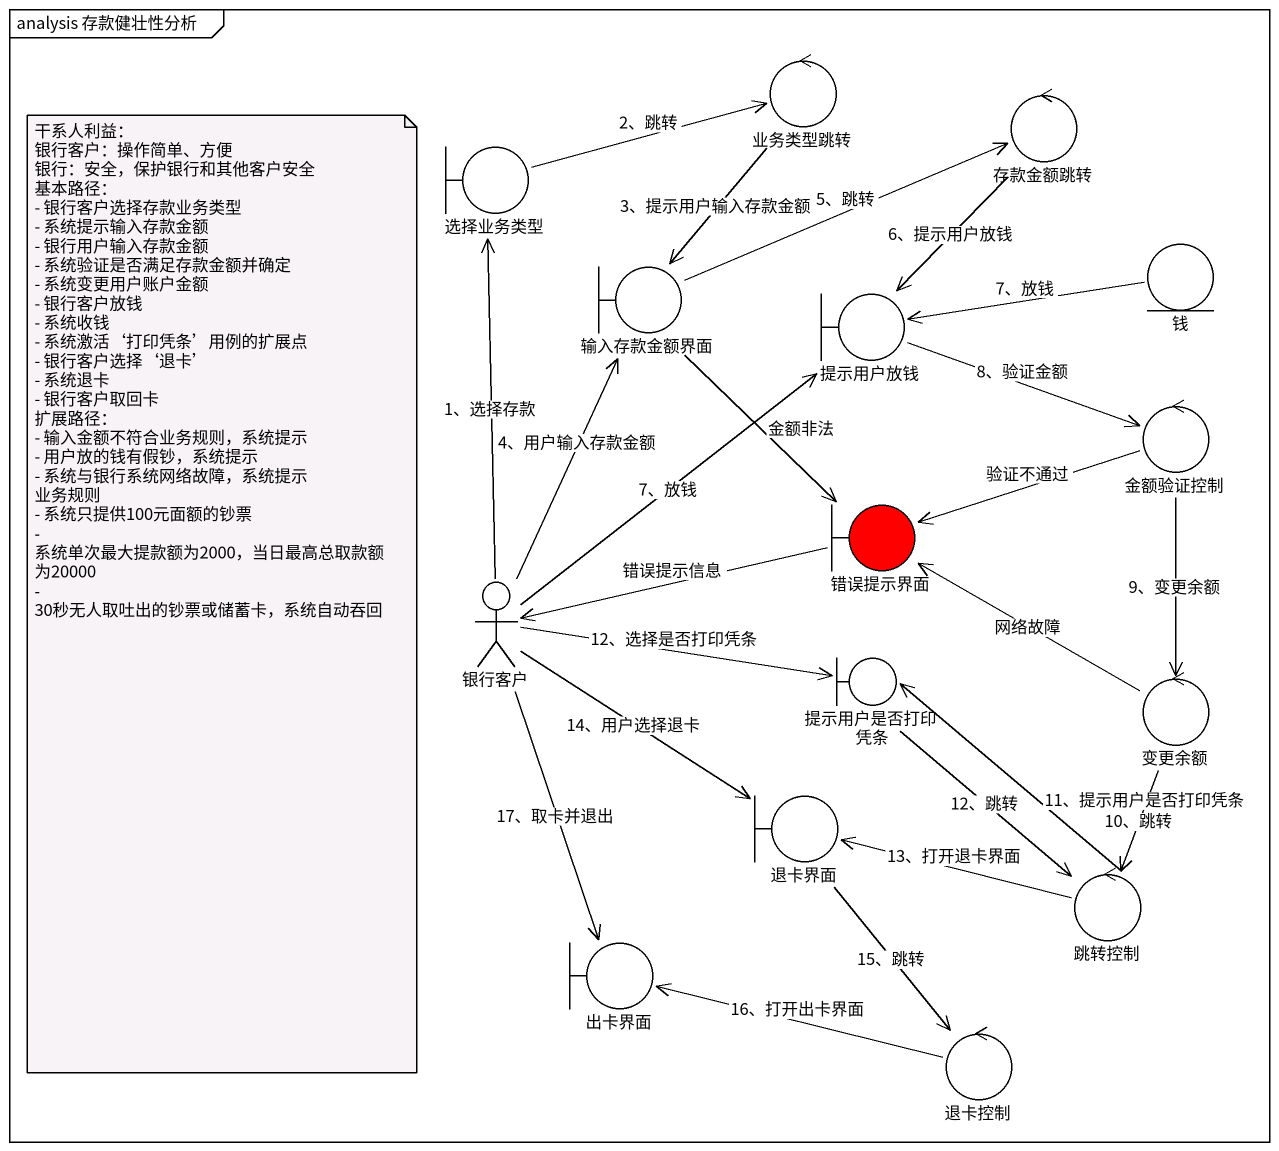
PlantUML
@startuml
mainframe analysis 存款健壮性分析
control 业务类型跳转
boundary 选择业务类型
control 存款金额跳转
boundary 输入存款金额界面
entity 钱
boundary 提示用户放钱
control 金额验证控制
boundary 错误提示界面 #FF0000
actor 银行客户
boundary 提示用户是否打印凭条
control 变更余额
boundary 退卡界面
control 跳转控制
boundary 出卡界面
control 退卡控制
业务类型跳转 --> 输入存款金额界面 : 3、提示用户输入存款金额
选择业务类型 -right-> 业务类型跳转 : 2、跳转
存款金额跳转 --> 提示用户放钱 : 6、提示用户放钱
输入存款金额界面 -right-> 存款金额跳转 : 5、跳转
输入存款金额界面 --> 错误提示界面 : 金额非法
钱 -left-> 提示用户放钱 : 7、放钱
提示用户放钱 -right-> 金额验证控制 : 8、验证金额
金额验证控制 -left-> 错误提示界面 : 验证不通过
金额验证控制 --> 变更余额 : 9、变更余额
银行客户 -up-> 选择业务类型 : 1、选择存款
银行客户 -up-> 输入存款金额界面 : 4、用户输入存款金额
银行客户 -up-> 提示用户放钱 : 7、放钱
银行客户 <-right- 错误提示界面 : 错误提示信息
银行客户 -right-> 提示用户是否打印凭条 : 12、选择是否打印凭条
银行客户 --> 退卡界面 : 14、用户选择退卡
银行客户 --> 出卡界面 : 17、取卡并退出
提示用户是否打印凭条 --> 跳转控制 : 12、跳转
变更余额 -left-> 错误提示界面 : 网络故障
变更余额 --> 跳转控制 : 10、跳转
退卡界面 --> 退卡控制 : 15、跳转
跳转控制 -up-> 提示用户是否打印凭条 : 11、提示用户是否打印凭条
跳转控制 -left-> 退卡界面 : 13、打开退卡界面
退卡控制 -left-> 出卡界面 : 16、打开出卡界面
note as N1
  干系人利益：
  银行客户：操作简单、方便
  银行：安全，保护银行和其他客户安全
  基本路径：
  - 银行客户选择存款业务类型
  - 系统提示输入存款金额
  - 银行用户输入存款金额
  - 系统验证是否满足存款金额并确定
  - 系统变更用户账户金额
  - 银行客户放钱
  - 系统收钱
  - 系统激活‘打印凭条’用例的扩展点
  - 银行客户选择‘退卡’
  - 系统退卡
  - 银行客户取回卡
  扩展路径：
  - 输入金额不符合业务规则，系统提示
  - 用户放的钱有假钞，系统提示
  - 系统与银行系统网络故障，系统提示
  业务规则
  - 系统只提供100元面额的钞票
  - 系统单次最大提款额为2000，当日最高总取款额为20000
  - 30秒无人取吐出的钞票或储蓄卡，系统自动吞回
end note
@enduml
